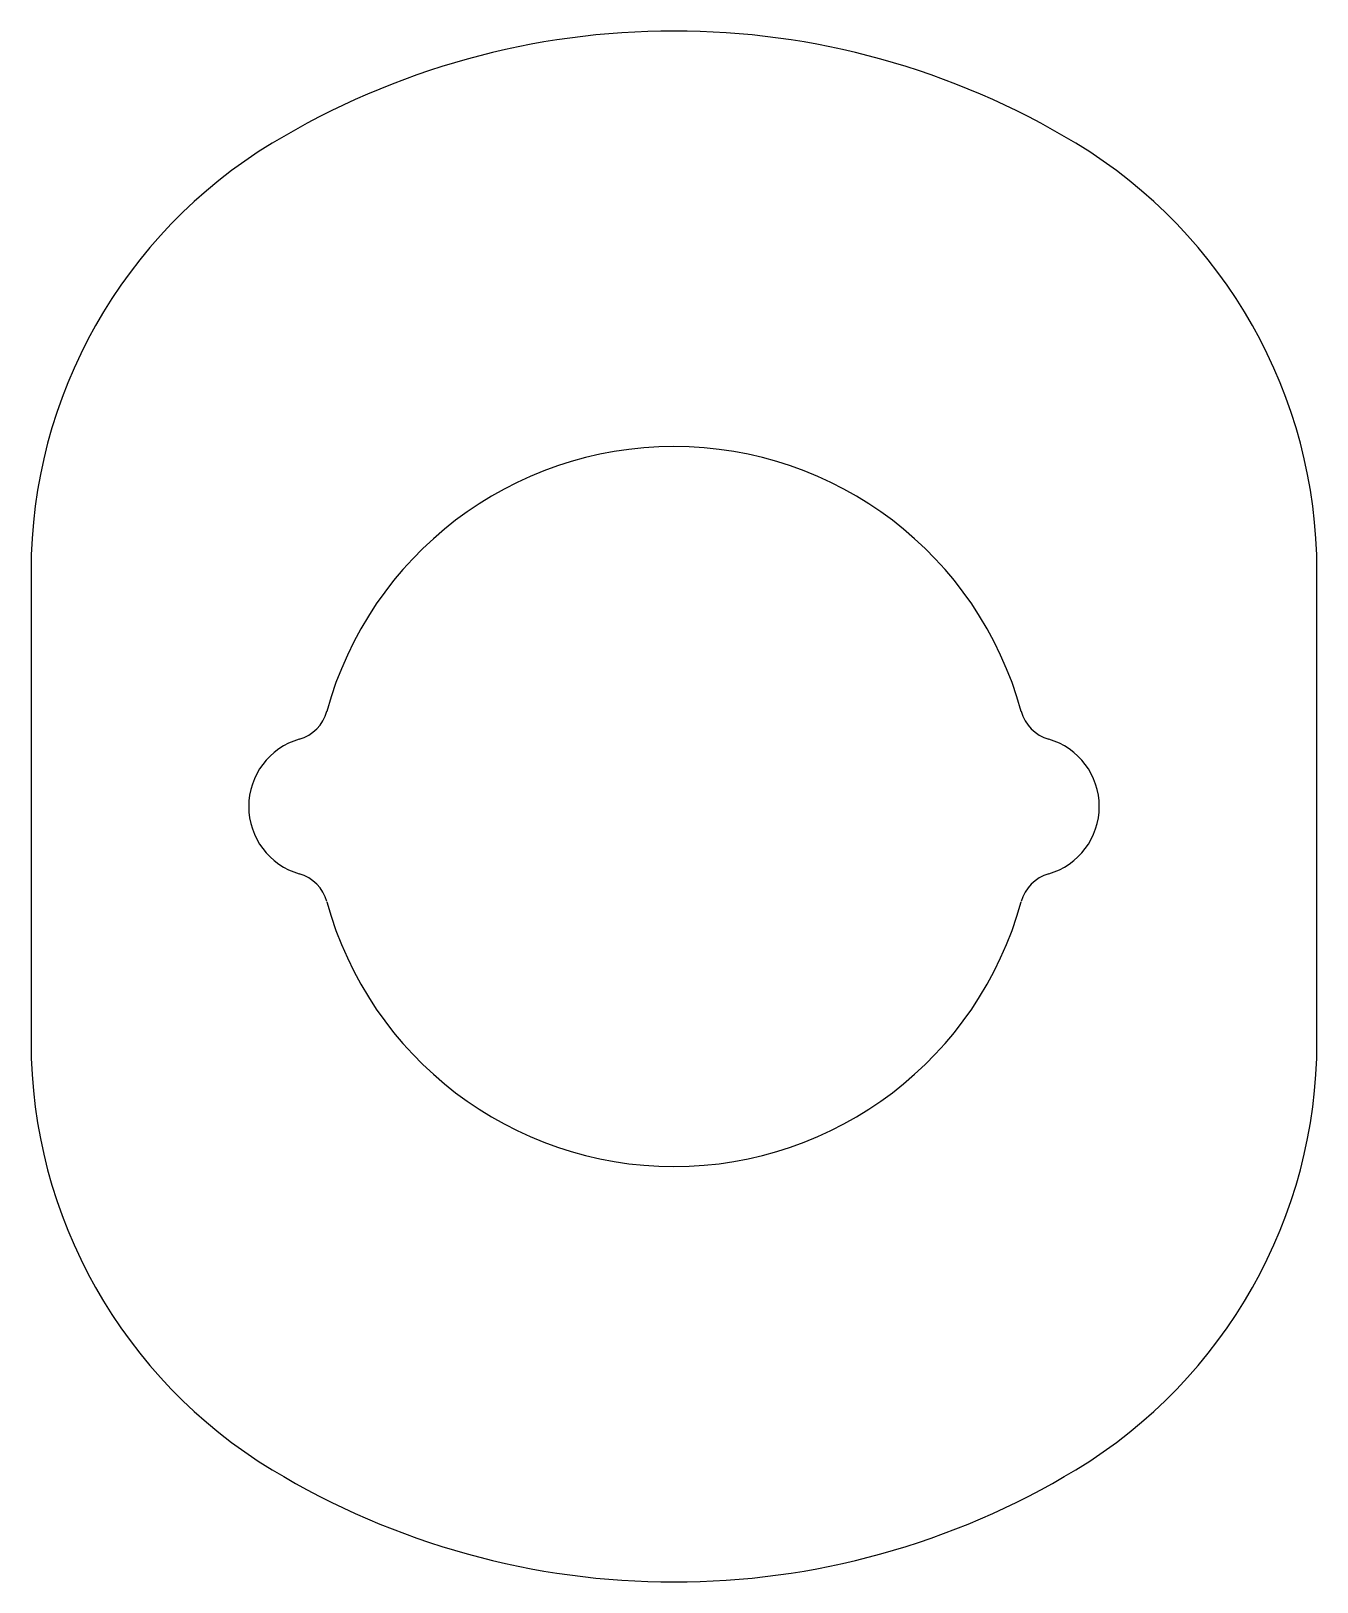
# Model space of a CAD drawing. Extents: x 1.9 to 27.6, y 1.2 to 32.2.
import ezdxf

# ---------------------------------------------------------------- set-up
doc = ezdxf.new("R2010")
doc.units = 0
doc.layers.get('0').update_dxf_attribs({"linetype": 'CONTINUOUS'})

msp = doc.modelspace()

# ---------------------------------------------------------------- linework, layer by layer
for p, q in [((1.851, 21.393), (1.851, 11.985)), ((27.551, 11.985), (27.551, 21.393))]:
    msp.add_line(p, q)
for centre, radius, start, end in [((14.701, 16.689), 15.5, 58.7896, 121.2104), ((11.851, 21.393), 10, 121.2104, 180), ((17.551, 21.393), 10, 0, 58.7896), ((14.701, 16.689), 7.195, 15.3291, 164.6709), ((6.991, 18.803), 0.8, 286.1128, 344.6709), ((22.412, 18.803), 0.8, 195.3291, 253.8872), ((7.601, 16.689), 1.4, 106.1128, 253.8872), ((21.801, 16.689), 1.4, 286.1128, 73.8872), ((6.991, 14.576), 0.8, 15.3291, 73.8872), ((22.412, 14.576), 0.8, 106.1128, 164.6709), ((14.701, 16.689), 7.195, 195.3291, 344.6709), ((11.851, 11.985), 10, 180, 238.7896), ((17.551, 11.985), 10, 301.2104, 0), ((14.701, 16.689), 15.5, 238.7896, 301.2104)]:
    msp.add_arc(centre, radius, start, end)

doc.saveas('drawing.dxf')
